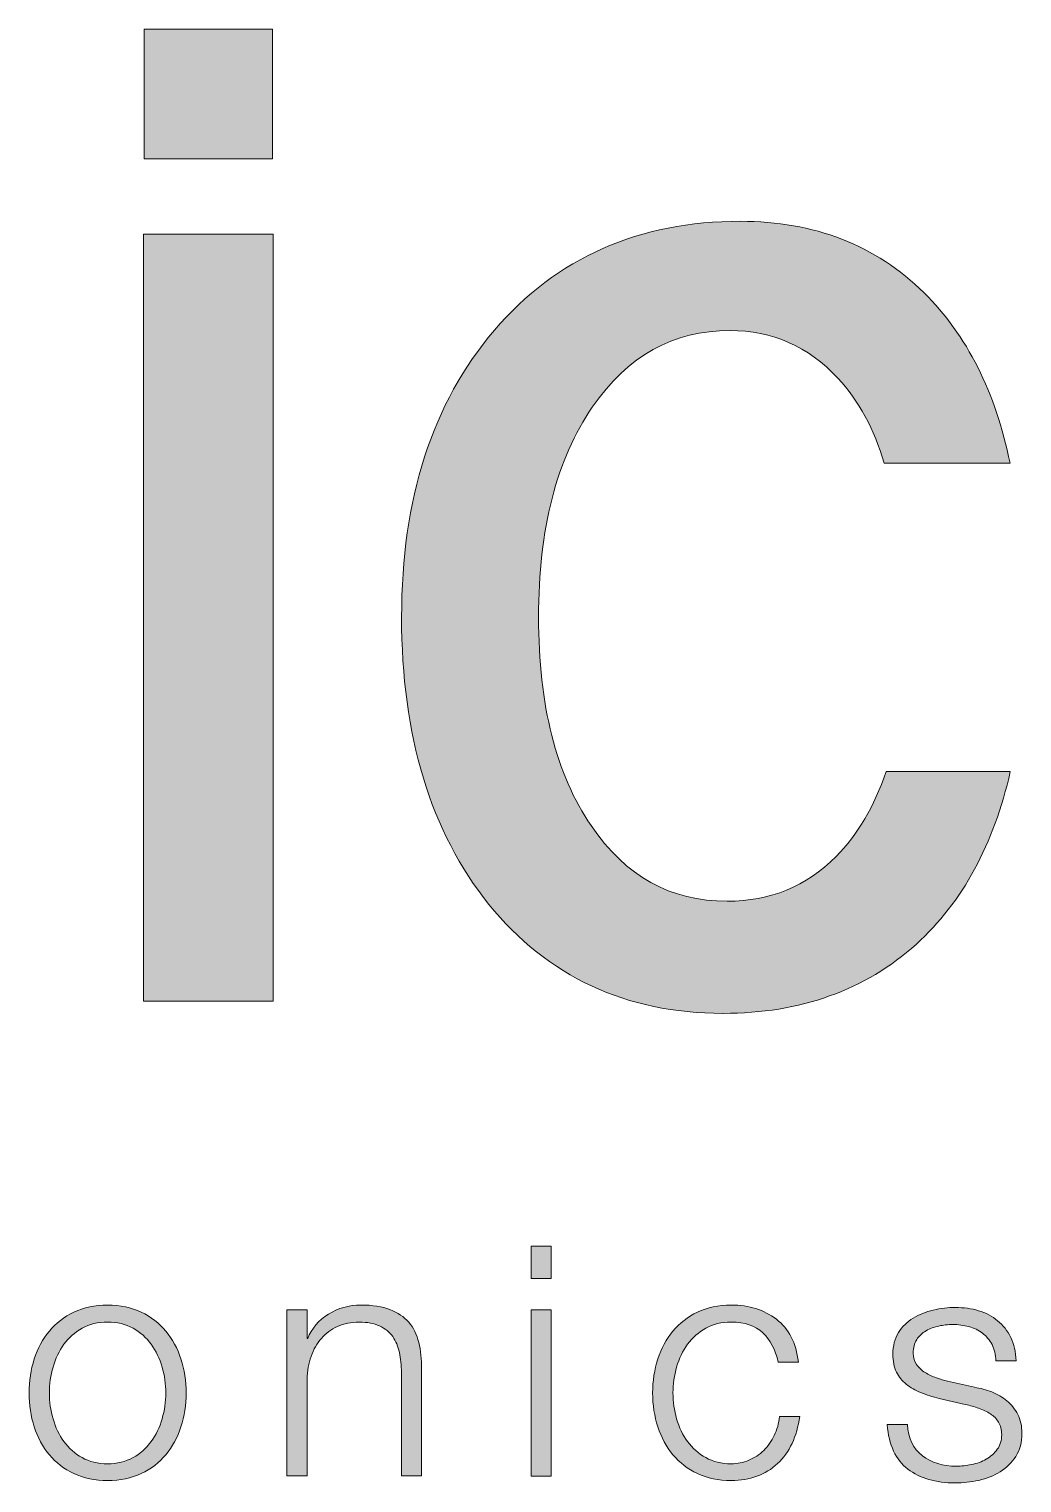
# Model space of a CAD drawing. Header units: millimetres. Extents: x 0 to 594, y 0 to 420.
# Drawn here: x 499.42 to 505.82, y 12.78 to 22.15 of the extents above; entities that cross this region are included whole.
import ezdxf

# ---------------------------------------------------------------- set-up
doc = ezdxf.new("R2010")
doc.units = ezdxf.units.MM
doc.linetypes.add('SLD-Solido', pattern=[0])
doc.layers.add('FORMAT', color=7, linetype='SLD-Solido', lineweight=35)

msp = doc.modelspace()

# ---------------------------------------------------------------- hatches: boundary and pattern name
at = {"layer": 'FORMAT'}
for points in [[(500.1603, 21.3177), (500.9883, 21.3177), (500.9883, 22.1537), (500.1603, 22.1537)], [(500.9923, 20.8306), (500.1563, 20.8306), (500.1563, 15.8852), (500.2157, 15.8852), (500.9923, 15.8852)], [(502.7875, 14.3056), (502.6567, 14.3056), (502.6567, 14.096), (502.7875, 14.096)], [(502.7875, 13.8946), (502.6567, 13.8946), (502.6567, 12.8234), (502.7875, 12.8234)]]:
    msp.add_hatch(color=256, dxfattribs=at).paths.add_polyline_path(points, flags=0)
h = msp.add_hatch(color=256, dxfattribs=at)
edge = h.paths.add_edge_path(flags=0)
edge.add_spline(control_points=[(503.8959, 15.8068), (504.3946, 15.8068), (504.8141, 15.9564), (505.1422, 16.2532)], knot_values=[16, 16, 16, 16, 17, 17, 17, 17], weights=[1, 1, 1, 1], degree=3, periodic=0)
edge.add_spline(control_points=[(505.1422, 16.2532), (505.4419, 16.5247), (505.6424, 16.8981), (505.7486, 17.3656)], knot_values=[17, 17, 17, 17, 18, 18, 18, 18], weights=[1, 1, 1, 1], degree=3, periodic=0)
edge.add_line((505.7486, 17.3656), (504.9468, 17.3656))
edge.add_spline(control_points=[(504.9468, 17.3656), (504.8705, 17.1407), (504.764, 16.9581), (504.6243, 16.8184)], knot_values=[0, 0, 0, 0, 1, 1, 1, 1], weights=[1, 1, 1, 1], degree=3, periodic=0)
edge.add_spline(control_points=[(504.6243, 16.8184), (504.4306, 16.6249), (504.2015, 16.5303), (503.9215, 16.5297)], knot_values=[1, 1, 1, 1, 2, 2, 2, 2], weights=[1, 1, 1, 1], degree=3, periodic=0)
edge.add_spline(control_points=[(503.9215, 16.5297), (503.5542, 16.5311), (503.2683, 16.6882), (503.0441, 17.0176)], knot_values=[2, 2, 2, 2, 3, 3, 3, 3], weights=[1, 1, 1, 1], degree=3, periodic=0)
edge.add_spline(control_points=[(503.0441, 17.0176), (502.8195, 17.3453), (502.7051, 17.7925), (502.7051, 18.361)], knot_values=[3, 3, 3, 3, 4, 4, 4, 4], weights=[1, 1, 1, 1], degree=3, periodic=0)
edge.add_spline(control_points=[(502.7051, 18.361), (502.7051, 18.932), (502.8223, 19.3821), (503.0513, 19.7157)], knot_values=[4, 4, 4, 4, 5, 5, 5, 5], weights=[1, 1, 1, 1], degree=3, periodic=0)
edge.add_spline(control_points=[(503.0513, 19.7157), (503.2831, 20.0489), (503.5728, 20.2085), (503.9403, 20.2101)], knot_values=[5, 5, 5, 5, 6, 6, 6, 6], weights=[1, 1, 1, 1], degree=3, periodic=0)
edge.add_spline(control_points=[(503.9403, 20.2101), (504.2142, 20.2099), (504.4428, 20.1088), (504.6356, 19.9025)], knot_values=[6, 6, 6, 6, 7, 7, 7, 7], weights=[1, 1, 1, 1], degree=3, periodic=0)
edge.add_spline(control_points=[(504.6356, 19.9025), (504.7726, 19.7561), (504.8711, 19.5729), (504.9337, 19.3552)], knot_values=[7, 7, 7, 7, 8, 8, 8, 8], weights=[1, 1, 1, 1], degree=3, periodic=0)
edge.add_line((504.9337, 19.3552), (505.7468, 19.3552))
edge.add_spline(control_points=[(505.7468, 19.3552), (505.6534, 19.8111), (505.4694, 20.1802), (505.1921, 20.4527)], knot_values=[9, 9, 9, 9, 10, 10, 10, 10], weights=[1, 1, 1, 1], degree=3, periodic=0)
edge.add_spline(control_points=[(505.1921, 20.4527), (504.8809, 20.76), (504.4819, 20.9151), (504.0084, 20.9142)], knot_values=[10, 10, 10, 10, 11, 11, 11, 11], weights=[1, 1, 1, 1], degree=3, periodic=0)
edge.add_spline(control_points=[(504.0084, 20.9142), (503.356, 20.9151), (502.8201, 20.6799), (502.4199, 20.2112)], knot_values=[11, 11, 11, 11, 12, 12, 12, 12], weights=[1, 1, 1, 1], degree=3, periodic=0)
edge.add_spline(control_points=[(502.4199, 20.2112), (502.0193, 19.7432), (501.8213, 19.1229), (501.8215, 18.361)], knot_values=[12, 12, 12, 12, 13, 13, 13, 13], weights=[1, 1, 1, 1], degree=3, periodic=0)
edge.add_spline(control_points=[(501.8215, 18.361), (501.8213, 17.5967), (502.0084, 16.9769), (502.3853, 16.5094)], knot_values=[13, 13, 13, 13, 14, 14, 14, 14], weights=[1, 1, 1, 1], degree=3, periodic=0)
edge.add_spline(control_points=[(502.3853, 16.5094), (502.7627, 16.0437), (503.2702, 15.8071), (503.893, 15.8068)], knot_values=[14, 14, 14, 14, 15, 15, 15, 15], weights=[1, 1, 1, 1], degree=3, periodic=0)
edge.add_line((503.893, 15.8068), (503.8959, 15.8068))
h = msp.add_hatch(color=256, dxfattribs=at)
edge = h.paths.add_edge_path(flags=0)
edge.add_spline(control_points=[(500.3006, 13.7576), (500.2577, 13.8087), (500.2048, 13.8497), (500.1419, 13.88)], knot_values=[0, 0, 0, 0, 1, 1, 1, 1], weights=[1, 1, 1, 1], degree=3, periodic=0)
edge.add_spline(control_points=[(500.1419, 13.88), (500.0789, 13.9105), (500.0065, 13.9258), (499.9248, 13.9258), (499.8432, 13.9258), (499.7711, 13.9105), (499.708, 13.88)], knot_values=[1, 1, 1, 1, 2, 2, 2, 3, 3, 3, 3], weights=[1, 1, 1, 1, 1, 1, 1], degree=3, periodic=0)
edge.add_spline(control_points=[(499.708, 13.88), (499.645, 13.8497), (499.5921, 13.8087), (499.5492, 13.7576)], knot_values=[3, 3, 3, 3, 4, 4, 4, 4], weights=[1, 1, 1, 1], degree=3, periodic=0)
edge.add_spline(control_points=[(499.5492, 13.7576), (499.5063, 13.7063), (499.4737, 13.6465), (499.4515, 13.578)], knot_values=[4, 4, 4, 4, 5, 5, 5, 5], weights=[1, 1, 1, 1], degree=3, periodic=0)
edge.add_spline(control_points=[(499.4515, 13.578), (499.4295, 13.5095), (499.4183, 13.4365), (499.4183, 13.2814), (499.4295, 13.2086), (499.4515, 13.1401)], knot_values=[5, 5, 5, 5, 6, 6, 7, 7, 7, 7], weights=[1, 1, 1, 1, 1, 1], degree=3, periodic=0)
edge.add_spline(control_points=[(499.4515, 13.1401), (499.4737, 13.0715), (499.5063, 13.0116), (499.5492, 12.9604)], knot_values=[7, 7, 7, 7, 8, 8, 8, 8], weights=[1, 1, 1, 1], degree=3, periodic=0)
edge.add_spline(control_points=[(499.5492, 12.9604), (499.5921, 12.9093), (499.645, 12.8687), (499.708, 12.839)], knot_values=[8, 8, 8, 8, 9, 9, 9, 9], weights=[1, 1, 1, 1], degree=3, periodic=0)
edge.add_spline(control_points=[(499.708, 12.839), (499.7711, 12.8093), (499.8432, 12.7944), (499.9248, 12.7944), (500.0065, 12.7944), (500.0789, 12.8093), (500.1419, 12.839)], knot_values=[9, 9, 9, 9, 10, 10, 10, 11, 11, 11, 11], weights=[1, 1, 1, 1, 1, 1, 1], degree=3, periodic=0)
edge.add_spline(control_points=[(500.1419, 12.839), (500.2048, 12.8687), (500.2577, 12.9093), (500.3006, 12.9604)], knot_values=[11, 11, 11, 11, 12, 12, 12, 12], weights=[1, 1, 1, 1], degree=3, periodic=0)
edge.add_spline(control_points=[(500.3006, 12.9604), (500.3435, 13.0116), (500.3761, 13.0715), (500.3983, 13.1401)], knot_values=[12, 12, 12, 12, 13, 13, 13, 13], weights=[1, 1, 1, 1], degree=3, periodic=0)
edge.add_spline(control_points=[(500.3983, 13.1401), (500.4203, 13.2086), (500.4315, 13.2814), (500.4315, 13.4365), (500.4203, 13.5095), (500.3983, 13.578)], knot_values=[13, 13, 13, 13, 14, 14, 15, 15, 15, 15], weights=[1, 1, 1, 1, 1, 1], degree=3, periodic=0)
edge.add_spline(control_points=[(500.3983, 13.578), (500.3761, 13.6465), (500.3435, 13.7063), (500.3006, 13.7576)], knot_values=[15, 15, 15, 15, 16, 16, 16, 16], weights=[1, 1, 1, 1], degree=3, periodic=0)
edge = h.paths.add_edge_path(flags=0)
edge.add_spline(control_points=[(500.2767, 13.5261), (500.2927, 13.4714), (500.3006, 13.4157), (500.3006, 13.359), (500.3006, 13.3022), (500.2927, 13.2466), (500.2767, 13.192)], knot_values=[14, 14, 14, 14, 15, 15, 15, 16, 16, 16, 16], weights=[1, 1, 1, 1, 1, 1, 1], degree=3, periodic=0)
edge.add_spline(control_points=[(500.2767, 13.192), (500.2608, 13.1372), (500.2374, 13.0884), (500.2061, 13.0455)], knot_values=[0, 0, 0, 0, 1, 1, 1, 1], weights=[1, 1, 1, 1], degree=3, periodic=0)
edge.add_spline(control_points=[(500.2061, 13.0455), (500.1751, 13.0026), (500.1359, 12.9681), (500.0889, 12.9418)], knot_values=[1, 1, 1, 1, 2, 2, 2, 2], weights=[1, 1, 1, 1], degree=3, periodic=0)
edge.add_spline(control_points=[(500.0889, 12.9418), (500.0418, 12.9155), (499.9871, 12.9023), (499.8626, 12.9023), (499.808, 12.9155), (499.7609, 12.9418)], knot_values=[2, 2, 2, 2, 3, 3, 4, 4, 4, 4], weights=[1, 1, 1, 1, 1, 1], degree=3, periodic=0)
edge.add_spline(control_points=[(499.7609, 12.9418), (499.7139, 12.9681), (499.6747, 13.0026), (499.6437, 13.0455)], knot_values=[4, 4, 4, 4, 5, 5, 5, 5], weights=[1, 1, 1, 1], degree=3, periodic=0)
edge.add_spline(control_points=[(499.6437, 13.0455), (499.6125, 13.0884), (499.589, 13.1372), (499.5732, 13.192)], knot_values=[5, 5, 5, 5, 6, 6, 6, 6], weights=[1, 1, 1, 1], degree=3, periodic=0)
edge.add_spline(control_points=[(499.5732, 13.192), (499.5571, 13.2466), (499.5492, 13.3022), (499.5492, 13.359), (499.5492, 13.4157), (499.5571, 13.4714), (499.5732, 13.5261)], knot_values=[6, 6, 6, 6, 7, 7, 7, 8, 8, 8, 8], weights=[1, 1, 1, 1, 1, 1, 1], degree=3, periodic=0)
edge.add_spline(control_points=[(499.5732, 13.5261), (499.589, 13.5807), (499.6125, 13.6295), (499.6437, 13.6725)], knot_values=[8, 8, 8, 8, 9, 9, 9, 9], weights=[1, 1, 1, 1], degree=3, periodic=0)
edge.add_spline(control_points=[(499.6437, 13.6725), (499.6747, 13.7152), (499.7139, 13.75), (499.7609, 13.7763)], knot_values=[9, 9, 9, 9, 10, 10, 10, 10], weights=[1, 1, 1, 1], degree=3, periodic=0)
edge.add_spline(control_points=[(499.7609, 13.7763), (499.808, 13.8025), (499.8626, 13.8158), (499.9871, 13.8158), (500.0418, 13.8025), (500.0889, 13.7763)], knot_values=[10, 10, 10, 10, 11, 11, 12, 12, 12, 12], weights=[1, 1, 1, 1, 1, 1], degree=3, periodic=0)
edge.add_spline(control_points=[(500.0889, 13.7763), (500.1359, 13.75), (500.1751, 13.7152), (500.2061, 13.6725)], knot_values=[12, 12, 12, 12, 13, 13, 13, 13], weights=[1, 1, 1, 1], degree=3, periodic=0)
edge.add_spline(control_points=[(500.2061, 13.6725), (500.2374, 13.6295), (500.2608, 13.5807), (500.2767, 13.5261)], knot_values=[13, 13, 13, 13, 14, 14, 14, 14], weights=[1, 1, 1, 1], degree=3, periodic=0)
h = msp.add_hatch(color=256, dxfattribs=at)
edge = h.paths.add_edge_path(flags=0)
edge.add_spline(control_points=[(501.9323, 13.685), (501.9198, 13.7361), (501.8983, 13.7793), (501.8678, 13.8146)], knot_values=[22, 22, 22, 22, 23, 23, 23, 23], weights=[1, 1, 1, 1], degree=3, periodic=0)
edge.add_spline(control_points=[(501.8678, 13.8146), (501.8374, 13.85), (501.7969, 13.8772), (501.7465, 13.8967)], knot_values=[0, 0, 0, 0, 1, 1, 1, 1], weights=[1, 1, 1, 1], degree=3, periodic=0)
edge.add_spline(control_points=[(501.7465, 13.8967), (501.6958, 13.9161), (501.6332, 13.9258), (501.5585, 13.9258)], knot_values=[1, 1, 1, 1, 2, 2, 2, 2], weights=[1, 1, 1, 1], degree=3, periodic=0)
edge.add_spline(control_points=[(501.5585, 13.9258), (501.4824, 13.9258), (501.4126, 13.9059), (501.349, 13.8666)], knot_values=[2, 2, 2, 2, 3, 3, 3, 3], weights=[1, 1, 1, 1], degree=3, periodic=0)
edge.add_spline(control_points=[(501.349, 13.8666), (501.2853, 13.8271), (501.241, 13.7749), (501.2161, 13.7099)], knot_values=[3, 3, 3, 3, 4, 4, 4, 4], weights=[1, 1, 1, 1], degree=3, periodic=0)
edge.add_line((501.2161, 13.7099), (501.2119, 13.7099))
edge.add_line((501.2119, 13.7099), (501.2119, 13.8946))
edge.add_line((501.2119, 13.8946), (501.0811, 13.8946))
edge.add_line((501.0811, 13.8946), (501.0811, 12.8235))
edge.add_line((501.0811, 12.8235), (501.2119, 12.8235))
edge.add_line((501.2119, 12.8235), (501.2119, 13.4482))
edge.add_spline(control_points=[(501.2119, 13.4482), (501.2134, 13.5008), (501.2221, 13.5497), (501.2379, 13.5946)], knot_values=[10, 10, 10, 10, 11, 11, 11, 11], weights=[1, 1, 1, 1], degree=3, periodic=0)
edge.add_spline(control_points=[(501.2379, 13.5946), (501.2536, 13.6395), (501.276, 13.6783), (501.3043, 13.7109)], knot_values=[11, 11, 11, 11, 12, 12, 12, 12], weights=[1, 1, 1, 1], degree=3, periodic=0)
edge.add_spline(control_points=[(501.3043, 13.7109), (501.3327, 13.7434), (501.3673, 13.769), (501.4081, 13.7876)], knot_values=[12, 12, 12, 12, 13, 13, 13, 13], weights=[1, 1, 1, 1], degree=3, periodic=0)
edge.add_spline(control_points=[(501.4081, 13.7876), (501.449, 13.8063), (501.4956, 13.8158), (501.5482, 13.8158)], knot_values=[13, 13, 13, 13, 14, 14, 14, 14], weights=[1, 1, 1, 1], degree=3, periodic=0)
edge.add_spline(control_points=[(501.5482, 13.8158), (501.6008, 13.8158), (501.6446, 13.8074), (501.6801, 13.7909)], knot_values=[14, 14, 14, 14, 15, 15, 15, 15], weights=[1, 1, 1, 1], degree=3, periodic=0)
edge.add_spline(control_points=[(501.6801, 13.7909), (501.7153, 13.7743), (501.7433, 13.7514), (501.7641, 13.7223)], knot_values=[15, 15, 15, 15, 16, 16, 16, 16], weights=[1, 1, 1, 1], degree=3, periodic=0)
edge.add_spline(control_points=[(501.7641, 13.7223), (501.7848, 13.6933), (501.7995, 13.659), (501.8078, 13.6195)], knot_values=[16, 16, 16, 16, 17, 17, 17, 17], weights=[1, 1, 1, 1], degree=3, periodic=0)
edge.add_spline(control_points=[(501.8078, 13.6195), (501.8161, 13.5801), (501.8202, 13.5375), (501.8202, 13.4919)], knot_values=[17, 17, 17, 17, 18, 18, 18, 18], weights=[1, 1, 1, 1], degree=3, periodic=0)
edge.add_line((501.8202, 13.4919), (501.8202, 12.8235))
edge.add_line((501.8202, 12.8235), (501.9509, 12.8235))
edge.add_line((501.9509, 12.8235), (501.9509, 13.5126))
edge.add_spline(control_points=[(501.9509, 13.5126), (501.9509, 13.5762), (501.9447, 13.6337), (501.9323, 13.685)], knot_values=[21, 21, 21, 21, 22, 22, 22, 22], weights=[1, 1, 1, 1], degree=3, periodic=0)
h = msp.add_hatch(color=256, dxfattribs=at)
edge = h.paths.add_edge_path(flags=0)
edge.add_spline(control_points=[(504.2467, 12.9034), (504.3243, 12.9761), (504.3719, 13.0774), (504.3899, 13.2074)], knot_values=[26, 26, 26, 26, 27, 27, 27, 27], weights=[1, 1, 1, 1], degree=3, periodic=0)
edge.add_line((504.3899, 13.2074), (504.2592, 13.2074))
edge.add_spline(control_points=[(504.2592, 13.2074), (504.255, 13.1631), (504.2438, 13.1223), (504.226, 13.085)], knot_values=[0, 0, 0, 0, 1, 1, 1, 1], weights=[1, 1, 1, 1], degree=3, periodic=0)
edge.add_spline(control_points=[(504.226, 13.085), (504.2079, 13.0476), (504.1851, 13.0155), (504.1575, 12.9885)], knot_values=[1, 1, 1, 1, 2, 2, 2, 2], weights=[1, 1, 1, 1], degree=3, periodic=0)
edge.add_spline(control_points=[(504.1575, 12.9885), (504.1297, 12.9615), (504.098, 12.9403), (504.0619, 12.9252)], knot_values=[2, 2, 2, 2, 3, 3, 3, 3], weights=[1, 1, 1, 1], degree=3, periodic=0)
edge.add_spline(control_points=[(504.0619, 12.9252), (504.026, 12.91), (503.9878, 12.9023), (503.9477, 12.9023)], knot_values=[3, 3, 3, 3, 4, 4, 4, 4], weights=[1, 1, 1, 1], degree=3, periodic=0)
edge.add_spline(control_points=[(503.9477, 12.9023), (503.8854, 12.9023), (503.8309, 12.9154), (503.7838, 12.9418)], knot_values=[4, 4, 4, 4, 5, 5, 5, 5], weights=[1, 1, 1, 1], degree=3, periodic=0)
edge.add_spline(control_points=[(503.7838, 12.9418), (503.7367, 12.9681), (503.6977, 13.0027), (503.6666, 13.0455)], knot_values=[5, 5, 5, 5, 6, 6, 6, 6], weights=[1, 1, 1, 1], degree=3, periodic=0)
edge.add_spline(control_points=[(503.6666, 13.0455), (503.6353, 13.0884), (503.6118, 13.1372), (503.596, 13.192)], knot_values=[6, 6, 6, 6, 7, 7, 7, 7], weights=[1, 1, 1, 1], degree=3, periodic=0)
edge.add_spline(control_points=[(503.596, 13.192), (503.5799, 13.2466), (503.5721, 13.3023), (503.5721, 13.359)], knot_values=[7, 7, 7, 7, 8, 8, 8, 8], weights=[1, 1, 1, 1], degree=3, periodic=0)
edge.add_spline(control_points=[(503.5721, 13.359), (503.5721, 13.4157), (503.5799, 13.4714), (503.596, 13.5261)], knot_values=[8, 8, 8, 8, 9, 9, 9, 9], weights=[1, 1, 1, 1], degree=3, periodic=0)
edge.add_spline(control_points=[(503.596, 13.5261), (503.6118, 13.5807), (503.6353, 13.6295), (503.6666, 13.6725)], knot_values=[9, 9, 9, 9, 10, 10, 10, 10], weights=[1, 1, 1, 1], degree=3, periodic=0)
edge.add_spline(control_points=[(503.6666, 13.6725), (503.6977, 13.7153), (503.7367, 13.75), (503.7838, 13.7763)], knot_values=[10, 10, 10, 10, 11, 11, 11, 11], weights=[1, 1, 1, 1], degree=3, periodic=0)
edge.add_spline(control_points=[(503.7838, 13.7763), (503.8309, 13.8025), (503.8854, 13.8157), (503.9477, 13.8157)], knot_values=[11, 11, 11, 11, 12, 12, 12, 12], weights=[1, 1, 1, 1], degree=3, periodic=0)
edge.add_spline(control_points=[(503.9477, 13.8157), (504.0349, 13.8157), (504.1027, 13.7929), (504.1513, 13.7472)], knot_values=[12, 12, 12, 12, 13, 13, 13, 13], weights=[1, 1, 1, 1], degree=3, periodic=0)
edge.add_spline(control_points=[(504.1513, 13.7472), (504.1996, 13.7016), (504.2328, 13.6385), (504.2509, 13.5583)], knot_values=[13, 13, 13, 13, 14, 14, 14, 14], weights=[1, 1, 1, 1], degree=3, periodic=0)
edge.add_line((504.2509, 13.5583), (504.3816, 13.5583))
edge.add_spline(control_points=[(504.3816, 13.5583), (504.3664, 13.6814), (504.3189, 13.7734), (504.2395, 13.8344)], knot_values=[15, 15, 15, 15, 16, 16, 16, 16], weights=[1, 1, 1, 1], degree=3, periodic=0)
edge.add_spline(control_points=[(504.2395, 13.8344), (504.1598, 13.8953), (504.0625, 13.9258), (503.9477, 13.9258)], knot_values=[16, 16, 16, 16, 17, 17, 17, 17], weights=[1, 1, 1, 1], degree=3, periodic=0)
edge.add_spline(control_points=[(503.9477, 13.9258), (503.8661, 13.9258), (503.7939, 13.9105), (503.7309, 13.8801)], knot_values=[17, 17, 17, 17, 18, 18, 18, 18], weights=[1, 1, 1, 1], degree=3, periodic=0)
edge.add_spline(control_points=[(503.7309, 13.8801), (503.6678, 13.8496), (503.615, 13.8087), (503.5721, 13.7576)], knot_values=[18, 18, 18, 18, 19, 19, 19, 19], weights=[1, 1, 1, 1], degree=3, periodic=0)
edge.add_spline(control_points=[(503.5721, 13.7576), (503.5292, 13.7063), (503.4965, 13.6465), (503.4744, 13.578)], knot_values=[19, 19, 19, 19, 20, 20, 20, 20], weights=[1, 1, 1, 1], degree=3, periodic=0)
edge.add_spline(control_points=[(503.4744, 13.578), (503.4523, 13.5095), (503.4412, 13.4365), (503.4412, 13.359)], knot_values=[20, 20, 20, 20, 21, 21, 21, 21], weights=[1, 1, 1, 1], degree=3, periodic=0)
edge.add_spline(control_points=[(503.4412, 13.359), (503.4412, 13.2814), (503.4523, 13.2086), (503.4744, 13.14)], knot_values=[21, 21, 21, 21, 22, 22, 22, 22], weights=[1, 1, 1, 1], degree=3, periodic=0)
edge.add_spline(control_points=[(503.4744, 13.14), (503.4965, 13.0715), (503.5292, 13.0116), (503.5721, 12.9605)], knot_values=[22, 22, 22, 22, 23, 23, 23, 23], weights=[1, 1, 1, 1], degree=3, periodic=0)
edge.add_spline(control_points=[(503.5721, 12.9605), (503.615, 12.9093), (503.6678, 12.8687), (503.7309, 12.839)], knot_values=[23, 23, 23, 23, 24, 24, 24, 24], weights=[1, 1, 1, 1], degree=3, periodic=0)
edge.add_spline(control_points=[(503.7309, 12.839), (503.7939, 12.8093), (503.8661, 12.7944), (503.9477, 12.7944)], knot_values=[24, 24, 24, 24, 25, 25, 25, 25], weights=[1, 1, 1, 1], degree=3, periodic=0)
edge.add_spline(control_points=[(503.9477, 12.7944), (504.0694, 12.7944), (504.1691, 12.8307), (504.2467, 12.9034)], knot_values=[25, 25, 25, 25, 26, 26, 26, 26], weights=[1, 1, 1, 1], degree=3, periodic=0)
h = msp.add_hatch(color=256, dxfattribs=at)
edge = h.paths.add_edge_path(flags=0)
edge.add_spline(control_points=[(505.7965, 13.221), (505.7785, 13.2555), (505.7553, 13.2846), (505.727, 13.3082)], knot_values=[47, 47, 47, 47, 48, 48, 48, 48], weights=[1, 1, 1, 1], degree=3, periodic=0)
edge.add_spline(control_points=[(505.727, 13.3082), (505.6985, 13.3316), (505.6661, 13.3508), (505.6294, 13.3652)], knot_values=[0, 0, 0, 0, 1, 1, 1, 1], weights=[1, 1, 1, 1], degree=3, periodic=0)
edge.add_spline(control_points=[(505.6294, 13.3652), (505.5927, 13.3798), (505.5557, 13.3898), (505.5184, 13.3953)], knot_values=[1, 1, 1, 1, 2, 2, 2, 2], weights=[1, 1, 1, 1], degree=3, periodic=0)
edge.add_line((505.5184, 13.3953), (505.344, 13.4348))
edge.add_spline(control_points=[(505.344, 13.4348), (505.3218, 13.4403), (505.2975, 13.4476), (505.2713, 13.4566)], knot_values=[3, 3, 3, 3, 4, 4, 4, 4], weights=[1, 1, 1, 1], degree=3, periodic=0)
edge.add_spline(control_points=[(505.2713, 13.4566), (505.245, 13.4656), (505.2208, 13.477), (505.1987, 13.4909)], knot_values=[4, 4, 4, 4, 5, 5, 5, 5], weights=[1, 1, 1, 1], degree=3, periodic=0)
edge.add_spline(control_points=[(505.1987, 13.4909), (505.1765, 13.5046), (505.1582, 13.5216), (505.1436, 13.5418)], knot_values=[5, 5, 5, 5, 6, 6, 6, 6], weights=[1, 1, 1, 1], degree=3, periodic=0)
edge.add_spline(control_points=[(505.1436, 13.5418), (505.1291, 13.5618), (505.1218, 13.5864), (505.1218, 13.6154)], knot_values=[6, 6, 6, 6, 7, 7, 7, 7], weights=[1, 1, 1, 1], degree=3, periodic=0)
edge.add_spline(control_points=[(505.1218, 13.6154), (505.1218, 13.65), (505.1294, 13.679), (505.1447, 13.7026)], knot_values=[7, 7, 7, 7, 8, 8, 8, 8], weights=[1, 1, 1, 1], degree=3, periodic=0)
edge.add_spline(control_points=[(505.1447, 13.7026), (505.1599, 13.7262), (505.1799, 13.7451), (505.2048, 13.7597)], knot_values=[8, 8, 8, 8, 9, 9, 9, 9], weights=[1, 1, 1, 1], degree=3, periodic=0)
edge.add_spline(control_points=[(505.2048, 13.7597), (505.2298, 13.7742), (505.2572, 13.7846), (505.2869, 13.7907)], knot_values=[9, 9, 9, 9, 10, 10, 10, 10], weights=[1, 1, 1, 1], degree=3, periodic=0)
edge.add_spline(control_points=[(505.2869, 13.7907), (505.3166, 13.797), (505.346, 13.8002), (505.3752, 13.8002)], knot_values=[10, 10, 10, 10, 11, 11, 11, 11], weights=[1, 1, 1, 1], degree=3, periodic=0)
edge.add_spline(control_points=[(505.3752, 13.8002), (505.4125, 13.8002), (505.4477, 13.7956), (505.4809, 13.7866)], knot_values=[11, 11, 11, 11, 12, 12, 12, 12], weights=[1, 1, 1, 1], degree=3, periodic=0)
edge.add_spline(control_points=[(505.4809, 13.7866), (505.5142, 13.7777), (505.5436, 13.7635), (505.5692, 13.7442)], knot_values=[12, 12, 12, 12, 13, 13, 13, 13], weights=[1, 1, 1, 1], degree=3, periodic=0)
edge.add_spline(control_points=[(505.5692, 13.7442), (505.5948, 13.7247), (505.6153, 13.7002), (505.6304, 13.6704)], knot_values=[13, 13, 13, 13, 14, 14, 14, 14], weights=[1, 1, 1, 1], degree=3, periodic=0)
edge.add_spline(control_points=[(505.6304, 13.6704), (505.6456, 13.6406), (505.6539, 13.6056), (505.6553, 13.5656)], knot_values=[14, 14, 14, 14, 15, 15, 15, 15], weights=[1, 1, 1, 1], degree=3, periodic=0)
edge.add_line((505.6553, 13.5656), (505.7861, 13.5656))
edge.add_spline(control_points=[(505.7861, 13.5656), (505.7834, 13.6237), (505.7716, 13.6742), (505.7508, 13.7172)], knot_values=[16, 16, 16, 16, 17, 17, 17, 17], weights=[1, 1, 1, 1], degree=3, periodic=0)
edge.add_spline(control_points=[(505.7508, 13.7172), (505.73, 13.76), (505.7021, 13.796), (505.6668, 13.8251)], knot_values=[17, 17, 17, 17, 18, 18, 18, 18], weights=[1, 1, 1, 1], degree=3, periodic=0)
edge.add_spline(control_points=[(505.6668, 13.8251), (505.6314, 13.8541), (505.5907, 13.8756), (505.5443, 13.8894)], knot_values=[18, 18, 18, 18, 19, 19, 19, 19], weights=[1, 1, 1, 1], degree=3, periodic=0)
edge.add_spline(control_points=[(505.5443, 13.8894), (505.4978, 13.9033), (505.4477, 13.9102), (505.3938, 13.9102)], knot_values=[19, 19, 19, 19, 20, 20, 20, 20], weights=[1, 1, 1, 1], degree=3, periodic=0)
edge.add_spline(control_points=[(505.3938, 13.9102), (505.3467, 13.9102), (505.2994, 13.9046), (505.2516, 13.8936)], knot_values=[20, 20, 20, 20, 21, 21, 21, 21], weights=[1, 1, 1, 1], degree=3, periodic=0)
edge.add_spline(control_points=[(505.2516, 13.8936), (505.2038, 13.8825), (505.1606, 13.8652), (505.1218, 13.8417)], knot_values=[21, 21, 21, 21, 22, 22, 22, 22], weights=[1, 1, 1, 1], degree=3, periodic=0)
edge.add_spline(control_points=[(505.1218, 13.8417), (505.0831, 13.8181), (505.0516, 13.7869), (505.0274, 13.7483)], knot_values=[22, 22, 22, 22, 23, 23, 23, 23], weights=[1, 1, 1, 1], degree=3, periodic=0)
edge.add_spline(control_points=[(505.0274, 13.7483), (505.0032, 13.7095), (504.9911, 13.6632), (504.9911, 13.6093)], knot_values=[23, 23, 23, 23, 24, 24, 24, 24], weights=[1, 1, 1, 1], degree=3, periodic=0)
edge.add_spline(control_points=[(504.9911, 13.6093), (504.9911, 13.5635), (504.9987, 13.5251), (505.0139, 13.494)], knot_values=[24, 24, 24, 24, 25, 25, 25, 25], weights=[1, 1, 1, 1], degree=3, periodic=0)
edge.add_spline(control_points=[(505.0139, 13.494), (505.0291, 13.4628), (505.0503, 13.4365), (505.0772, 13.4151)], knot_values=[25, 25, 25, 25, 26, 26, 26, 26], weights=[1, 1, 1, 1], degree=3, periodic=0)
edge.add_spline(control_points=[(505.0772, 13.4151), (505.1042, 13.3937), (505.1357, 13.3757), (505.1716, 13.3611)], knot_values=[26, 26, 26, 26, 27, 27, 27, 27], weights=[1, 1, 1, 1], degree=3, periodic=0)
edge.add_spline(control_points=[(505.1716, 13.3611), (505.2077, 13.3466), (505.247, 13.3338), (505.2901, 13.3226)], knot_values=[27, 27, 27, 27, 28, 28, 28, 28], weights=[1, 1, 1, 1], degree=3, periodic=0)
edge.add_line((505.2901, 13.3226), (505.4582, 13.2853))
edge.add_spline(control_points=[(505.4582, 13.2853), (505.4872, 13.2784), (505.516, 13.2701), (505.5443, 13.2604)], knot_values=[29, 29, 29, 29, 30, 30, 30, 30], weights=[1, 1, 1, 1], degree=3, periodic=0)
edge.add_spline(control_points=[(505.5443, 13.2604), (505.5726, 13.2508), (505.5979, 13.2386), (505.62, 13.2242)], knot_values=[30, 30, 30, 30, 31, 31, 31, 31], weights=[1, 1, 1, 1], degree=3, periodic=0)
edge.add_spline(control_points=[(505.62, 13.2242), (505.6422, 13.2096), (505.6599, 13.1917), (505.6729, 13.1702)], knot_values=[31, 31, 31, 31, 32, 32, 32, 32], weights=[1, 1, 1, 1], degree=3, periodic=0)
edge.add_spline(control_points=[(505.6729, 13.1702), (505.6861, 13.1488), (505.6927, 13.122), (505.6927, 13.0902)], knot_values=[32, 32, 32, 32, 33, 33, 33, 33], weights=[1, 1, 1, 1], degree=3, periodic=0)
edge.add_spline(control_points=[(505.6927, 13.0902), (505.6927, 13.0528), (505.6834, 13.0214), (505.6646, 12.9958)], knot_values=[33, 33, 33, 33, 34, 34, 34, 34], weights=[1, 1, 1, 1], degree=3, periodic=0)
edge.add_spline(control_points=[(505.6646, 12.9958), (505.646, 12.9701), (505.6221, 12.9491), (505.5931, 12.9325)], knot_values=[34, 34, 34, 34, 35, 35, 35, 35], weights=[1, 1, 1, 1], degree=3, periodic=0)
edge.add_spline(control_points=[(505.5931, 12.9325), (505.564, 12.9159), (505.5326, 12.9041), (505.4987, 12.8971)], knot_values=[35, 35, 35, 35, 36, 36, 36, 36], weights=[1, 1, 1, 1], degree=3, periodic=0)
edge.add_spline(control_points=[(505.4987, 12.8971), (505.4646, 12.8902), (505.4319, 12.8868), (505.4001, 12.8868)], knot_values=[36, 36, 36, 36, 37, 37, 37, 37], weights=[1, 1, 1, 1], degree=3, periodic=0)
edge.add_spline(control_points=[(505.4001, 12.8868), (505.3128, 12.8868), (505.2399, 12.9092), (505.181, 12.9543)], knot_values=[37, 37, 37, 37, 38, 38, 38, 38], weights=[1, 1, 1, 1], degree=3, periodic=0)
edge.add_spline(control_points=[(505.181, 12.9543), (505.1222, 12.9992), (505.0901, 13.066), (505.0845, 13.1545)], knot_values=[38, 38, 38, 38, 39, 39, 39, 39], weights=[1, 1, 1, 1], degree=3, periodic=0)
edge.add_line((505.0845, 13.1545), (504.9537, 13.1545))
edge.add_spline(control_points=[(504.9537, 13.1545), (504.9648, 13.023), (505.0094, 12.9276), (505.0876, 12.8681)], knot_values=[40, 40, 40, 40, 41, 41, 41, 41], weights=[1, 1, 1, 1], degree=3, periodic=0)
edge.add_spline(control_points=[(505.0876, 12.8681), (505.1658, 12.8086), (505.2678, 12.7788), (505.3938, 12.7788)], knot_values=[41, 41, 41, 41, 42, 42, 42, 42], weights=[1, 1, 1, 1], degree=3, periodic=0)
edge.add_spline(control_points=[(505.3938, 12.7788), (505.4436, 12.7788), (505.4941, 12.7844), (505.5453, 12.7954)], knot_values=[42, 42, 42, 42, 43, 43, 43, 43], weights=[1, 1, 1, 1], degree=3, periodic=0)
edge.add_spline(control_points=[(505.5453, 12.7954), (505.5965, 12.8065), (505.6426, 12.8249), (505.6834, 12.8505)], knot_values=[43, 43, 43, 43, 44, 44, 44, 44], weights=[1, 1, 1, 1], degree=3, periodic=0)
edge.add_spline(control_points=[(505.6834, 12.8505), (505.7242, 12.876), (505.7578, 12.9092), (505.7841, 12.9502)], knot_values=[44, 44, 44, 44, 45, 45, 45, 45], weights=[1, 1, 1, 1], degree=3, periodic=0)
edge.add_spline(control_points=[(505.7841, 12.9502), (505.8103, 12.9909), (505.8234, 13.0403), (505.8234, 13.0986)], knot_values=[45, 45, 45, 45, 46, 46, 46, 46], weights=[1, 1, 1, 1], degree=3, periodic=0)
edge.add_spline(control_points=[(505.8234, 13.0986), (505.8234, 13.1455), (505.8144, 13.1864), (505.7965, 13.221)], knot_values=[46, 46, 46, 46, 47, 47, 47, 47], weights=[1, 1, 1, 1], degree=3, periodic=0)

# ---------------------------------------------------------------- linework, layer by layer
at = {"layer": 'FORMAT', "linetype": 'SLD-Solido', "lineweight": 18}
for p, q in [((500.9883, 22.1537), (500.1603, 22.1537)), ((500.1603, 22.1537), (500.1603, 21.3177)), ((500.9883, 21.3177), (500.9883, 22.1537)), ((500.1603, 21.3177), (500.9883, 21.3177)), ((500.9923, 20.8306), (500.1563, 20.8306)), ((500.1563, 20.8306), (500.1563, 15.8852)), ((500.9923, 15.8852), (500.9923, 20.8306)), ((504.9337, 19.3552), (505.7468, 19.3552)), ((505.7486, 17.3656), (504.9468, 17.3656)), ((500.1563, 15.8852), (500.2157, 15.8852)), ((500.2157, 15.8852), (500.9923, 15.8852)), ((503.893, 15.8068), (503.8959, 15.8068)), ((502.7875, 14.3056), (502.6567, 14.3056)), ((502.6567, 14.3056), (502.6567, 14.096)), ((502.7875, 14.096), (502.7875, 14.3056)), ((502.6567, 14.096), (502.7875, 14.096)), ((501.2119, 13.8946), (501.0811, 13.8946)), ((501.0811, 13.8946), (501.0811, 12.8235)), ((501.2119, 13.7099), (501.2119, 13.8946)), ((502.7875, 13.8946), (502.6567, 13.8946)), ((502.6567, 13.8946), (502.6567, 12.8234)), ((502.7875, 12.8234), (502.7875, 13.8946)), ((501.2161, 13.7099), (501.2119, 13.7099)), ((501.9509, 12.8235), (501.9509, 13.5126)), ((504.2509, 13.5583), (504.3816, 13.5583)), ((505.6553, 13.5656), (505.7861, 13.5656)), ((501.2119, 12.8235), (501.2119, 13.4482)), ((501.8202, 13.4919), (501.8202, 12.8235)), ((505.5184, 13.3953), (505.344, 13.4348)), ((505.2901, 13.3226), (505.4582, 13.2853)), ((504.3899, 13.2074), (504.2592, 13.2074)), ((505.0845, 13.1545), (504.9537, 13.1545)), ((501.0811, 12.8235), (501.2119, 12.8235)), ((501.8202, 12.8235), (501.9509, 12.8235)), ((502.6567, 12.8234), (502.7875, 12.8234))]:
    msp.add_line(p, q, dxfattribs=at)
for points in [[(504.0084, 20.9142), (503.356, 20.9151), (502.8201, 20.6799), (502.4199, 20.2112)], [(505.1921, 20.4527), (504.8809, 20.76), (504.4819, 20.9151), (504.0084, 20.9142)], [(505.7468, 19.3552), (505.6534, 19.8111), (505.4694, 20.1802), (505.1921, 20.4527)], [(502.4199, 20.2112), (502.0193, 19.7432), (501.8213, 19.1229), (501.8215, 18.361)], [(503.0513, 19.7157), (503.2831, 20.0489), (503.5728, 20.2085), (503.9403, 20.2101)], [(503.9403, 20.2101), (504.2142, 20.2099), (504.4428, 20.1088), (504.6356, 19.9025)], [(504.6356, 19.9025), (504.7726, 19.7561), (504.8711, 19.5729), (504.9337, 19.3552)], [(502.7051, 18.361), (502.7051, 18.932), (502.8223, 19.3821), (503.0513, 19.7157)], [(501.8215, 18.361), (501.8213, 17.5967), (502.0084, 16.9769), (502.3853, 16.5094)], [(503.0441, 17.0176), (502.8195, 17.3453), (502.7051, 17.7925), (502.7051, 18.361)], [(504.9468, 17.3656), (504.8705, 17.1407), (504.764, 16.9581), (504.6243, 16.8184)], [(505.1422, 16.2532), (505.4419, 16.5247), (505.6424, 16.8981), (505.7486, 17.3656)], [(503.9215, 16.5297), (503.5542, 16.5311), (503.2683, 16.6882), (503.0441, 17.0176)], [(504.6243, 16.8184), (504.4306, 16.6249), (504.2015, 16.5303), (503.9215, 16.5297)], [(502.3853, 16.5094), (502.7627, 16.0437), (503.2702, 15.8071), (503.893, 15.8068)], [(503.8959, 15.8068), (504.3946, 15.8068), (504.8141, 15.9564), (505.1422, 16.2532)], [(499.708, 13.88), (499.645, 13.8497), (499.5921, 13.8087), (499.5492, 13.7576)], [(500.3006, 13.7576), (500.2577, 13.8087), (500.2048, 13.8497), (500.1419, 13.88)], [(501.5585, 13.9258), (501.4824, 13.9258), (501.4126, 13.9059), (501.349, 13.8666)], [(501.7465, 13.8967), (501.6958, 13.9161), (501.6332, 13.9258), (501.5585, 13.9258)], [(501.8678, 13.8146), (501.8374, 13.85), (501.7969, 13.8772), (501.7465, 13.8967)], [(503.7309, 13.8801), (503.6678, 13.8496), (503.615, 13.8087), (503.5721, 13.7576)], [(503.9477, 13.9258), (503.8661, 13.9258), (503.7939, 13.9105), (503.7309, 13.8801)], [(504.2395, 13.8344), (504.1598, 13.8953), (504.0625, 13.9258), (503.9477, 13.9258)], [(505.2516, 13.8936), (505.2038, 13.8825), (505.1606, 13.8652), (505.1218, 13.8417)], [(505.3938, 13.9102), (505.3467, 13.9102), (505.2994, 13.9046), (505.2516, 13.8936)], [(505.5443, 13.8894), (505.4978, 13.9033), (505.4477, 13.9102), (505.3938, 13.9102)], [(505.6668, 13.8251), (505.6314, 13.8541), (505.5907, 13.8756), (505.5443, 13.8894)], [(501.349, 13.8666), (501.2853, 13.8271), (501.241, 13.7749), (501.2161, 13.7099)], [(501.3043, 13.7109), (501.3327, 13.7434), (501.3673, 13.769), (501.4081, 13.7876)], [(501.4081, 13.7876), (501.449, 13.8063), (501.4956, 13.8158), (501.5482, 13.8158)], [(501.5482, 13.8158), (501.6008, 13.8158), (501.6446, 13.8074), (501.6801, 13.7909)], [(501.6801, 13.7909), (501.7153, 13.7743), (501.7433, 13.7514), (501.7641, 13.7223)], [(501.9323, 13.685), (501.9198, 13.7361), (501.8983, 13.7793), (501.8678, 13.8146)], [(503.7838, 13.7763), (503.8309, 13.8025), (503.8854, 13.8157), (503.9477, 13.8157)], [(503.9477, 13.8157), (504.0349, 13.8157), (504.1027, 13.7929), (504.1513, 13.7472)], [(504.3816, 13.5583), (504.3664, 13.6814), (504.3189, 13.7734), (504.2395, 13.8344)], [(505.1218, 13.8417), (505.0831, 13.8181), (505.0516, 13.7869), (505.0274, 13.7483)], [(505.2048, 13.7597), (505.2298, 13.7742), (505.2572, 13.7846), (505.2869, 13.7907)], [(505.2869, 13.7907), (505.3166, 13.797), (505.346, 13.8002), (505.3752, 13.8002)], [(505.3752, 13.8002), (505.4125, 13.8002), (505.4477, 13.7956), (505.4809, 13.7866)], [(505.4809, 13.7866), (505.5142, 13.7777), (505.5436, 13.7635), (505.5692, 13.7442)], [(505.7508, 13.7172), (505.73, 13.76), (505.7021, 13.796), (505.6668, 13.8251)], [(499.5492, 13.7576), (499.5063, 13.7063), (499.4737, 13.6465), (499.4515, 13.578)], [(499.6437, 13.6725), (499.6747, 13.7152), (499.7139, 13.75), (499.7609, 13.7763)], [(500.0889, 13.7763), (500.1359, 13.75), (500.1751, 13.7152), (500.2061, 13.6725)], [(500.3983, 13.578), (500.3761, 13.6465), (500.3435, 13.7063), (500.3006, 13.7576)], [(501.2379, 13.5946), (501.2536, 13.6395), (501.276, 13.6783), (501.3043, 13.7109)], [(501.7641, 13.7223), (501.7848, 13.6933), (501.7995, 13.659), (501.8078, 13.6195)], [(503.5721, 13.7576), (503.5292, 13.7063), (503.4965, 13.6465), (503.4744, 13.578)], [(503.6666, 13.6725), (503.6977, 13.7153), (503.7367, 13.75), (503.7838, 13.7763)], [(504.1513, 13.7472), (504.1996, 13.7016), (504.2328, 13.6385), (504.2509, 13.5583)], [(505.0274, 13.7483), (505.0032, 13.7095), (504.9911, 13.6632), (504.9911, 13.6093)], [(505.1218, 13.6154), (505.1218, 13.65), (505.1294, 13.679), (505.1447, 13.7026)], [(505.1447, 13.7026), (505.1599, 13.7262), (505.1799, 13.7451), (505.2048, 13.7597)], [(505.5692, 13.7442), (505.5948, 13.7247), (505.6153, 13.7002), (505.6304, 13.6704)], [(505.7861, 13.5656), (505.7834, 13.6237), (505.7716, 13.6742), (505.7508, 13.7172)], [(499.5732, 13.5261), (499.589, 13.5807), (499.6125, 13.6295), (499.6437, 13.6725)], [(500.2061, 13.6725), (500.2374, 13.6295), (500.2608, 13.5807), (500.2767, 13.5261)], [(501.2119, 13.4482), (501.2134, 13.5008), (501.2221, 13.5497), (501.2379, 13.5946)], [(501.8078, 13.6195), (501.8161, 13.5801), (501.8202, 13.5375), (501.8202, 13.4919)], [(501.9509, 13.5126), (501.9509, 13.5762), (501.9447, 13.6337), (501.9323, 13.685)], [(503.596, 13.5261), (503.6118, 13.5807), (503.6353, 13.6295), (503.6666, 13.6725)], [(504.9911, 13.6093), (504.9911, 13.5635), (504.9987, 13.5251), (505.0139, 13.494)], [(505.1436, 13.5418), (505.1291, 13.5618), (505.1218, 13.5864), (505.1218, 13.6154)], [(505.6304, 13.6704), (505.6456, 13.6406), (505.6539, 13.6056), (505.6553, 13.5656)], [(503.4744, 13.578), (503.4523, 13.5095), (503.4412, 13.4365), (503.4412, 13.359)], [(503.5721, 13.359), (503.5721, 13.4157), (503.5799, 13.4714), (503.596, 13.5261)], [(505.1987, 13.4909), (505.1765, 13.5046), (505.1582, 13.5216), (505.1436, 13.5418)], [(505.0139, 13.494), (505.0291, 13.4628), (505.0503, 13.4365), (505.0772, 13.4151)], [(505.0772, 13.4151), (505.1042, 13.3937), (505.1357, 13.3757), (505.1716, 13.3611)], [(505.2713, 13.4566), (505.245, 13.4656), (505.2208, 13.477), (505.1987, 13.4909)], [(505.344, 13.4348), (505.3218, 13.4403), (505.2975, 13.4476), (505.2713, 13.4566)], [(503.4412, 13.359), (503.4412, 13.2814), (503.4523, 13.2086), (503.4744, 13.14)], [(503.596, 13.192), (503.5799, 13.2466), (503.5721, 13.3023), (503.5721, 13.359)], [(505.1716, 13.3611), (505.2077, 13.3466), (505.247, 13.3338), (505.2901, 13.3226)], [(505.6294, 13.3652), (505.5927, 13.3798), (505.5557, 13.3898), (505.5184, 13.3953)], [(505.727, 13.3082), (505.6985, 13.3316), (505.6661, 13.3508), (505.6294, 13.3652)], [(505.4582, 13.2853), (505.4872, 13.2784), (505.516, 13.2701), (505.5443, 13.2604)], [(505.5443, 13.2604), (505.5726, 13.2508), (505.5979, 13.2386), (505.62, 13.2242)], [(505.62, 13.2242), (505.6422, 13.2096), (505.6599, 13.1917), (505.6729, 13.1702)], [(505.7965, 13.221), (505.7785, 13.2555), (505.7553, 13.2846), (505.727, 13.3082)], [(505.8234, 13.0986), (505.8234, 13.1455), (505.8144, 13.1864), (505.7965, 13.221)], [(499.4515, 13.1401), (499.4737, 13.0715), (499.5063, 13.0116), (499.5492, 12.9604)], [(499.6437, 13.0455), (499.6125, 13.0884), (499.589, 13.1372), (499.5732, 13.192)], [(500.2767, 13.192), (500.2608, 13.1372), (500.2374, 13.0884), (500.2061, 13.0455)], [(500.3006, 12.9604), (500.3435, 13.0116), (500.3761, 13.0715), (500.3983, 13.1401)], [(503.4744, 13.14), (503.4965, 13.0715), (503.5292, 13.0116), (503.5721, 12.9605)], [(503.6666, 13.0455), (503.6353, 13.0884), (503.6118, 13.1372), (503.596, 13.192)], [(504.2592, 13.2074), (504.255, 13.1631), (504.2438, 13.1223), (504.226, 13.085)], [(504.2467, 12.9034), (504.3243, 12.9761), (504.3719, 13.0774), (504.3899, 13.2074)], [(504.9537, 13.1545), (504.9648, 13.023), (505.0094, 12.9276), (505.0876, 12.8681)], [(505.181, 12.9543), (505.1222, 12.9992), (505.0901, 13.066), (505.0845, 13.1545)], [(505.6729, 13.1702), (505.6861, 13.1488), (505.6927, 13.122), (505.6927, 13.0902)], [(499.7609, 12.9418), (499.7139, 12.9681), (499.6747, 13.0026), (499.6437, 13.0455)], [(500.2061, 13.0455), (500.1751, 13.0026), (500.1359, 12.9681), (500.0889, 12.9418)], [(503.7838, 12.9418), (503.7367, 12.9681), (503.6977, 13.0027), (503.6666, 13.0455)], [(504.226, 13.085), (504.2079, 13.0476), (504.1851, 13.0155), (504.1575, 12.9885)], [(505.6927, 13.0902), (505.6927, 13.0528), (505.6834, 13.0214), (505.6646, 12.9958)], [(505.7841, 12.9502), (505.8103, 12.9909), (505.8234, 13.0403), (505.8234, 13.0986)], [(499.5492, 12.9604), (499.5921, 12.9093), (499.645, 12.8687), (499.708, 12.839)], [(500.1419, 12.839), (500.2048, 12.8687), (500.2577, 12.9093), (500.3006, 12.9604)], [(503.5721, 12.9605), (503.615, 12.9093), (503.6678, 12.8687), (503.7309, 12.839)], [(503.9477, 12.9023), (503.8854, 12.9023), (503.8309, 12.9154), (503.7838, 12.9418)], [(504.1575, 12.9885), (504.1297, 12.9615), (504.098, 12.9403), (504.0619, 12.9252)], [(505.4001, 12.8868), (505.3128, 12.8868), (505.2399, 12.9092), (505.181, 12.9543)], [(505.6646, 12.9958), (505.646, 12.9701), (505.6221, 12.9491), (505.5931, 12.9325)], [(505.6834, 12.8505), (505.7242, 12.876), (505.7578, 12.9092), (505.7841, 12.9502)], [(504.0619, 12.9252), (504.026, 12.91), (503.9878, 12.9023), (503.9477, 12.9023)], [(503.9477, 12.7944), (504.0694, 12.7944), (504.1691, 12.8307), (504.2467, 12.9034)], [(505.0876, 12.8681), (505.1658, 12.8086), (505.2678, 12.7788), (505.3938, 12.7788)], [(505.4987, 12.8971), (505.4646, 12.8902), (505.4319, 12.8868), (505.4001, 12.8868)], [(505.5931, 12.9325), (505.564, 12.9159), (505.5326, 12.9041), (505.4987, 12.8971)], [(505.5453, 12.7954), (505.5965, 12.8065), (505.6426, 12.8249), (505.6834, 12.8505)], [(503.7309, 12.839), (503.7939, 12.8093), (503.8661, 12.7944), (503.9477, 12.7944)], [(505.3938, 12.7788), (505.4436, 12.7788), (505.4941, 12.7844), (505.5453, 12.7954)]]:
    msp.add_open_spline(points, degree=3, dxfattribs=at)
for points, knots in [([(500.1419, 13.88), (500.0789, 13.9105), (500.0065, 13.9258), (499.9248, 13.9258), (499.8432, 13.9258), (499.7711, 13.9105), (499.708, 13.88)], [1, 1, 1, 1, 2, 2, 2, 3, 3, 3, 3]), ([(499.7609, 13.7763), (499.808, 13.8025), (499.8626, 13.8158), (499.9871, 13.8158), (500.0418, 13.8025), (500.0889, 13.7763)], [10, 10, 10, 10, 11, 11, 12, 12, 12, 12]), ([(499.4515, 13.578), (499.4295, 13.5095), (499.4183, 13.4365), (499.4183, 13.2814), (499.4295, 13.2086), (499.4515, 13.1401)], [5, 5, 5, 5, 6, 6, 7, 7, 7, 7]), ([(499.5732, 13.192), (499.5571, 13.2466), (499.5492, 13.3022), (499.5492, 13.359), (499.5492, 13.4157), (499.5571, 13.4714), (499.5732, 13.5261)], [6, 6, 6, 6, 7, 7, 7, 8, 8, 8, 8]), ([(500.2767, 13.5261), (500.2927, 13.4714), (500.3006, 13.4157), (500.3006, 13.359), (500.3006, 13.3022), (500.2927, 13.2466), (500.2767, 13.192)], [14, 14, 14, 14, 15, 15, 15, 16, 16, 16, 16]), ([(500.3983, 13.1401), (500.4203, 13.2086), (500.4315, 13.2814), (500.4315, 13.4365), (500.4203, 13.5095), (500.3983, 13.578)], [13, 13, 13, 13, 14, 14, 15, 15, 15, 15]), ([(500.0889, 12.9418), (500.0418, 12.9155), (499.9871, 12.9023), (499.8626, 12.9023), (499.808, 12.9155), (499.7609, 12.9418)], [2, 2, 2, 2, 3, 3, 4, 4, 4, 4]), ([(499.708, 12.839), (499.7711, 12.8093), (499.8432, 12.7944), (499.9248, 12.7944), (500.0065, 12.7944), (500.0789, 12.8093), (500.1419, 12.839)], [9, 9, 9, 9, 10, 10, 10, 11, 11, 11, 11])]:
    msp.add_open_spline(points, degree=3, knots=knots, dxfattribs=at)

doc.saveas('drawing.dxf')
